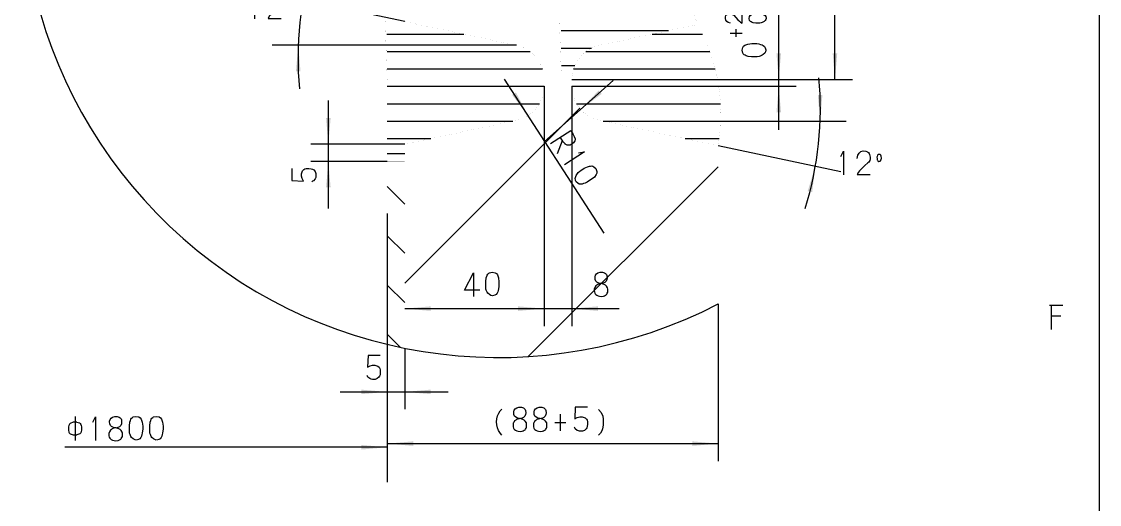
# Model space of a CAD drawing. Extents: x 0 to 8410, y 0 to 11890.
# Drawn here: x 7172 to 8410, y 3497 to 4052 of the extents above; entities that cross this region are included whole.
import ezdxf

# ---------------------------------------------------------------- set-up
doc = ezdxf.new("R2010")
doc.units = 0
doc.header["$MEASUREMENT"] = 0
for name, color, linetype in [('6', 7, 'Continuous'), ('7', 7, 'Continuous'), ('8', 7, 'Continuous')]:
    doc.layers.add(name, color=color, linetype=linetype)

# ---------------------------------------------------------------- blocks, each defined once
blk = doc.blocks.new('BLKENT152')
at = {"layer": '6', "color": 1, "linetype": 'Continuous'}
for p, q in [((7936.78, 4659.63), (8126.34, 4659.63)), ((8106.34, 3985.61), (8106.34, 4659.63)), ((7804.32, 3985.61), (8126.34, 3985.61))]:
    blk.add_line(p, q, dxfattribs=at)
at = {"layer": '6', "color": 2, "linetype": 'Continuous'}
for p, q in [((8064.48, 4362.43), (8064.48, 4348.52)), ((8075.54, 4356.21), (8076.66, 4359.69)), ((8076.66, 4359.69), (8078.06, 4361.33)), ((8078.06, 4361.33), (8079.32, 4361.98)), ((8079.32, 4361.98), (8081, 4362.34)), ((8081, 4362.34), (8083.8, 4362.52)), ((8083.8, 4362.52), (8086.6, 4362.25)), ((8086.6, 4362.25), (8088.14, 4361.7)), ((8088.14, 4361.7), (8089.54, 4360.88)), ((8089.54, 4360.88), (8091.08, 4359.05)), ((8091.08, 4359.05), (8092.06, 4356.76)), ((8092.06, 4356.76), (8092.06, 4353.47)), ((8064.48, 4348.52), (8077.78, 4347.79)), ((8075.54, 4353.56), (8075.54, 4356.21)), ((8076.24, 4350.81), (8075.54, 4353.56)), ((8077.78, 4347.79), (8076.24, 4350.81)), ((8088.28, 4347.79), (8087.44, 4347.24)), ((8089.26, 4348.25), (8088.28, 4347.79)), ((8091.08, 4350.45), (8089.26, 4348.25)), ((8091.78, 4352.09), (8091.08, 4350.45)), ((8092.06, 4353.47), (8091.78, 4352.09)), ((8064.9, 4335.07), (8064.62, 4332.33)), ((8064.62, 4332.33), (8064.62, 4330.04)), ((8065.88, 4336.9), (8064.9, 4335.07)), ((8067.56, 4338.55), (8065.88, 4336.9)), ((8069.38, 4339.19), (8067.56, 4338.55)), ((8075.54, 4335.26), (8074.84, 4331.96)), ((8074.84, 4331.96), (8075.26, 4328.3)), ((8076.66, 4337.27), (8075.54, 4335.26)), ((8078.9, 4338.64), (8076.66, 4337.27)), ((8081.14, 4339.19), (8078.9, 4338.64)), ((8084.92, 4339.19), (8081.14, 4339.19)), ((8086.88, 4339.19), (8084.92, 4339.19)), ((8088.56, 4338.73), (8086.88, 4339.19)), ((8090.1, 4337.91), (8088.56, 4338.73)), ((8091.64, 4336.17), (8090.1, 4337.91)), ((8092.2, 4333.24), (8091.64, 4336.17)), ((8092.2, 4330.77), (8092.2, 4333.24)), ((8064.62, 4330.04), (8065.04, 4328.3)), ((8065.04, 4328.3), (8066.02, 4326.84)), ((8066.02, 4326.84), (8067.7, 4325.37)), ((8067.7, 4325.37), (8069.52, 4324.37)), ((8069.52, 4324.37), (8071.34, 4324.09)), ((8071.34, 4324.09), (8074.7, 4323.54)), ((8074.7, 4323.54), (8084.78, 4323.54)), ((8075.26, 4328.3), (8076.52, 4325.92)), ((8076.52, 4325.92), (8078.06, 4324.37)), ((8078.06, 4324.37), (8079.18, 4323.73)), ((8084.78, 4323.54), (8087.16, 4323.73)), ((8087.16, 4323.73), (8089.12, 4324.28)), ((8089.12, 4324.28), (8090.8, 4325.47)), ((8090.8, 4325.47), (8091.92, 4327.66)), ((8091.92, 4327.66), (8092.2, 4330.77)), ((8071.06, 4305.24), (8064.76, 4308.35)), ((8064.76, 4308.35), (8092.2, 4308.35))]:
    blk.add_line(p, q, dxfattribs=at)
at = {"layer": '6', "color": 1, "linetype": 'Continuous'}
for points in [[(8106.34, 4659.63), (8108.96, 4629.74), (8103.73, 4629.74)], [(8106.34, 3985.61), (8103.73, 4015.5), (8108.96, 4015.5)]]:
    blk.add_solid(points, dxfattribs=at)
blk = doc.blocks.new('BLKENT155')
at = {"layer": '6', "color": 1, "linetype": 'Continuous'}
for p, q in [((7972.32, 3727.59), (7972.32, 3546.93)), ((7592.32, 3680.97), (7592.32, 3546.93)), ((7592.32, 3566.93), (7972.32, 3566.93))]:
    blk.add_line(p, q, dxfattribs=at)
at = {"layer": '6', "color": 2, "linetype": 'Continuous'}
for p, q in [((7719.01, 3598.99), (7720.29, 3602.07)), ((7720.29, 3602.07), (7721.85, 3604.45)), ((7721.85, 3604.45), (7723.86, 3606.41)), ((7737.58, 3603.47), (7738.04, 3605.29)), ((7737.58, 3602.49), (7737.58, 3603.47)), ((7737.77, 3600.25), (7737.58, 3602.49)), ((7738.04, 3605.29), (7739.32, 3606.97)), ((7739.32, 3606.97), (7740.97, 3608.09)), ((7740.97, 3608.09), (7743.53, 3608.79)), ((7743.53, 3608.79), (7746.28, 3608.65)), ((7746.28, 3608.65), (7748.56, 3608.09)), ((7748.56, 3608.09), (7749.66, 3607.39)), ((7749.66, 3607.39), (7750.67, 3606.13)), ((7750.67, 3606.13), (7751.13, 3605.15)), ((7751.13, 3605.15), (7751.4, 3602.21)), ((7751.4, 3602.21), (7751.13, 3600.25)), ((7760.92, 3603.47), (7761.37, 3605.29)), ((7760.92, 3602.49), (7760.92, 3603.47)), ((7761.1, 3600.25), (7760.92, 3602.49)), ((7761.37, 3605.29), (7762.66, 3606.97)), ((7762.66, 3606.97), (7764.3, 3608.09)), ((7764.3, 3608.09), (7766.86, 3608.79)), ((7766.86, 3608.79), (7769.61, 3608.65)), ((7769.61, 3608.65), (7771.9, 3608.09)), ((7771.9, 3608.09), (7773, 3607.39)), ((7773, 3607.39), (7774, 3606.13)), ((7774, 3606.13), (7774.46, 3605.15)), ((7774.46, 3605.15), (7774.73, 3602.21)), ((7774.73, 3602.21), (7774.46, 3600.25)), ((7808.22, 3608.79), (7807.49, 3595.49)), ((7822.13, 3608.79), (7808.22, 3608.79)), ((7834.76, 3606.27), (7838.05, 3602.63)), ((7838.05, 3602.63), (7839.7, 3598.57)), ((7717.82, 3591.85), (7718.09, 3595.35)), ((7718.09, 3588.49), (7717.82, 3591.85)), ((7718.09, 3595.35), (7719.01, 3598.99)), ((7737.03, 3590.31), (7736.76, 3589.19)), ((7736.76, 3589.19), (7736.76, 3587.93)), ((7737.49, 3591.29), (7737.03, 3590.31)), ((7738.5, 3593.11), (7737.49, 3591.29)), ((7738.5, 3598.43), (7737.77, 3600.25)), ((7739.78, 3597.17), (7738.5, 3598.43)), ((7739.78, 3593.95), (7738.5, 3593.11)), ((7741.88, 3596.19), (7739.78, 3597.17)), ((7740.7, 3594.51), (7739.78, 3593.95)), ((7742.43, 3595.21), (7740.7, 3594.51)), ((7744.26, 3595.77), (7741.88, 3596.19)), ((7745.82, 3595.91), (7742.43, 3595.21)), ((7748.02, 3594.65), (7744.9, 3595.77)), ((7747.1, 3596.19), (7745.82, 3595.91)), ((7748.84, 3597.03), (7747.1, 3596.19)), ((7749.66, 3593.95), (7748.02, 3594.65)), ((7750.3, 3598.43), (7748.84, 3597.03)), ((7750.76, 3592.69), (7749.66, 3593.95)), ((7751.13, 3600.25), (7750.3, 3598.43)), ((7752.04, 3590.73), (7750.76, 3592.69)), ((7752.22, 3589.47), (7752.04, 3590.73)), ((7752.22, 3587.65), (7752.22, 3589.47)), ((7760.37, 3590.31), (7760.09, 3589.19)), ((7760.09, 3589.19), (7760.09, 3587.93)), ((7760.83, 3591.29), (7760.37, 3590.31)), ((7761.83, 3593.11), (7760.83, 3591.29)), ((7761.83, 3598.43), (7761.1, 3600.25)), ((7763.11, 3597.17), (7761.83, 3598.43)), ((7763.11, 3593.95), (7761.83, 3593.11)), ((7765.22, 3596.19), (7763.11, 3597.17)), ((7764.03, 3594.51), (7763.11, 3593.95)), ((7765.77, 3595.21), (7764.03, 3594.51)), ((7767.6, 3595.77), (7765.22, 3596.19)), ((7769.15, 3595.91), (7765.77, 3595.21)), ((7771.35, 3594.65), (7768.24, 3595.77)), ((7770.43, 3596.19), (7769.15, 3595.91)), ((7772.17, 3597.03), (7770.43, 3596.19)), ((7773, 3593.95), (7771.35, 3594.65)), ((7773.64, 3598.43), (7772.17, 3597.03)), ((7774.09, 3592.69), (7773, 3593.95)), ((7774.46, 3600.25), (7773.64, 3598.43)), ((7775.37, 3590.73), (7774.09, 3592.69)), ((7775.56, 3589.47), (7775.37, 3590.73)), ((7775.56, 3587.65), (7775.56, 3589.47)), ((7784.71, 3591.29), (7797.24, 3591.29)), ((7790.93, 3600.95), (7790.93, 3581.77)), ((7807.49, 3595.49), (7810.51, 3597.03)), ((7810.51, 3597.03), (7813.26, 3597.73)), ((7813.26, 3597.73), (7815.91, 3597.73)), ((7815.91, 3597.73), (7819.39, 3596.61)), ((7819.39, 3596.61), (7821.03, 3595.21)), ((7821.03, 3595.21), (7821.67, 3593.95)), ((7821.67, 3593.95), (7822.04, 3592.27)), ((7822.22, 3589.47), (7821.95, 3586.67)), ((7822.04, 3592.27), (7822.22, 3589.47)), ((7839.7, 3598.57), (7840.16, 3594.93)), ((7840.16, 3594.93), (7840.34, 3592.55)), ((7840.34, 3592.55), (7840.34, 3588.07)), ((7718.74, 3585.13), (7718.09, 3588.49)), ((7720.02, 3581.91), (7718.74, 3585.13)), ((7722.12, 3578.41), (7720.02, 3581.91)), ((7723.86, 3576.59), (7722.12, 3578.41)), ((7736.76, 3587.93), (7736.85, 3586.39)), ((7736.85, 3586.39), (7737.22, 3584.85)), ((7737.22, 3584.85), (7737.77, 3583.87)), ((7737.77, 3583.87), (7738.41, 3583.03)), ((7738.41, 3583.03), (7739.51, 3582.33)), ((7739.51, 3582.33), (7741.06, 3581.63)), ((7741.06, 3581.63), (7742.62, 3581.21)), ((7742.62, 3581.21), (7744.72, 3580.93)), ((7744.72, 3580.93), (7747.28, 3581.35)), ((7747.28, 3581.35), (7748.29, 3581.49)), ((7748.29, 3581.49), (7749.66, 3582.33)), ((7749.66, 3582.33), (7750.58, 3582.89)), ((7750.58, 3582.89), (7751.04, 3583.45)), ((7751.04, 3583.45), (7751.68, 3584.57)), ((7751.68, 3584.57), (7752.22, 3585.97)), ((7752.22, 3585.97), (7752.22, 3587.65)), ((7760.09, 3587.93), (7760.18, 3586.39)), ((7760.18, 3586.39), (7760.55, 3584.85)), ((7760.55, 3584.85), (7761.1, 3583.87)), ((7761.1, 3583.87), (7761.74, 3583.03)), ((7761.74, 3583.03), (7762.84, 3582.33)), ((7762.84, 3582.33), (7764.39, 3581.63)), ((7764.39, 3581.63), (7765.95, 3581.21)), ((7765.95, 3581.21), (7768.05, 3580.93)), ((7768.05, 3580.93), (7770.62, 3581.35)), ((7770.62, 3581.35), (7771.62, 3581.49)), ((7771.62, 3581.49), (7773, 3582.33)), ((7773, 3582.33), (7773.91, 3582.89)), ((7773.91, 3582.89), (7774.37, 3583.45)), ((7774.37, 3583.45), (7775.01, 3584.57)), ((7775.01, 3584.57), (7775.56, 3585.97)), ((7775.56, 3585.97), (7775.56, 3587.65)), ((7807.49, 3584.99), (7806.94, 3585.83)), ((7807.95, 3584.01), (7807.49, 3584.99)), ((7810.15, 3582.19), (7807.95, 3584.01)), ((7811.79, 3581.49), (7810.15, 3582.19)), ((7813.17, 3581.21), (7811.79, 3581.49)), ((7816.46, 3581.21), (7813.17, 3581.21)), ((7818.75, 3582.19), (7816.46, 3581.21)), ((7820.58, 3583.73), (7818.75, 3582.19)), ((7821.4, 3585.13), (7820.58, 3583.73)), ((7821.95, 3586.67), (7821.4, 3585.13)), ((7837.05, 3578.83), (7834.85, 3576.45)), ((7838.79, 3581.49), (7837.05, 3578.83)), ((7839.61, 3584.01), (7838.79, 3581.49)), ((7840.34, 3588.07), (7839.61, 3584.01))]:
    blk.add_line(p, q, dxfattribs=at)
at = {"layer": '6', "color": 1, "linetype": 'Continuous'}
for points in [[(7592.32, 3566.93), (7622.2, 3569.54), (7622.2, 3564.31)], [(7972.32, 3566.93), (7942.43, 3564.31), (7942.43, 3569.54)]]:
    blk.add_solid(points, dxfattribs=at)
blk = doc.blocks.new('BLKENT156')
at = {"layer": '6', "color": 1, "linetype": 'Continuous'}
for p, q in [((7592.32, 3680.97), (7592.32, 3522.73)), ((7592.32, 3562.73), (7222, 3562.73))]:
    blk.add_line(p, q, dxfattribs=at)
at = {"layer": '6', "color": 2, "linetype": 'Continuous'}
for p, q in [((7227.49, 3589.13), (7227.12, 3588.57)), ((7228.31, 3590.11), (7227.49, 3589.13)), ((7231.7, 3591.51), (7228.31, 3590.11)), ((7235.91, 3591.51), (7231.7, 3591.51)), ((7233.8, 3597.95), (7233.8, 3570.37)), ((7235.91, 3591.51), (7238.74, 3590.67)), ((7238.74, 3590.67), (7239.57, 3590.11)), ((7239.57, 3590.11), (7240.48, 3588.71)), ((7254.21, 3591.51), (7257.32, 3597.81)), ((7257.32, 3597.81), (7257.32, 3570.37)), ((7273.51, 3592.77), (7273.97, 3594.59)), ((7273.51, 3591.79), (7273.51, 3592.77)), ((7273.7, 3589.55), (7273.51, 3591.79)), ((7274.43, 3587.73), (7273.7, 3589.55)), ((7273.97, 3594.59), (7275.25, 3596.27)), ((7275.25, 3596.27), (7276.9, 3597.39)), ((7276.9, 3597.39), (7279.46, 3598.09)), ((7279.46, 3598.09), (7282.21, 3597.95)), ((7282.21, 3597.95), (7284.49, 3597.39)), ((7284.49, 3597.39), (7285.59, 3596.69)), ((7285.59, 3596.69), (7286.6, 3595.43)), ((7287.06, 3589.55), (7286.23, 3587.73)), ((7286.6, 3595.43), (7287.06, 3594.45)), ((7287.06, 3594.45), (7287.33, 3591.51)), ((7287.33, 3591.51), (7287.06, 3589.55)), ((7296.21, 3587.45), (7296.76, 3591.51)), ((7296.76, 3591.51), (7297.4, 3593.61)), ((7297.4, 3593.61), (7298.04, 3594.87)), ((7298.04, 3594.87), (7298.68, 3595.99)), ((7298.68, 3595.99), (7299.68, 3596.97)), ((7299.68, 3596.97), (7300.6, 3597.53)), ((7300.6, 3597.53), (7303.71, 3598.23)), ((7303.71, 3598.23), (7307, 3597.53)), ((7307, 3597.53), (7308.65, 3596.55)), ((7308.65, 3596.55), (7309.66, 3595.01)), ((7309.66, 3595.01), (7310.94, 3591.65)), ((7310.94, 3591.65), (7311.49, 3587.17)), ((7319.54, 3587.45), (7320.09, 3591.51)), ((7320.09, 3591.51), (7320.73, 3593.61)), ((7320.73, 3593.61), (7321.37, 3594.87)), ((7321.37, 3594.87), (7322.01, 3595.99)), ((7322.01, 3595.99), (7323.02, 3596.97)), ((7323.02, 3596.97), (7323.93, 3597.53)), ((7323.93, 3597.53), (7327.04, 3598.23)), ((7327.04, 3598.23), (7330.34, 3597.53)), ((7330.34, 3597.53), (7331.98, 3596.55)), ((7331.98, 3596.55), (7332.99, 3595.01)), ((7332.99, 3595.01), (7334.27, 3591.65)), ((7334.27, 3591.65), (7334.82, 3587.17)), ((7226.39, 3586.19), (7226.3, 3584.23)), ((7226.3, 3584.23), (7226.39, 3582.27)), ((7226.76, 3587.73), (7226.39, 3586.19)), ((7226.39, 3582.27), (7226.85, 3580.17)), ((7227.12, 3588.57), (7226.76, 3587.73)), ((7226.85, 3580.17), (7227.21, 3579.47)), ((7227.21, 3579.47), (7228.13, 3578.35)), ((7228.13, 3578.35), (7231.7, 3576.95)), ((7231.7, 3576.95), (7235.91, 3576.95)), ((7239.47, 3578.21), (7235.91, 3576.95)), ((7240.39, 3579.47), (7239.47, 3578.21)), ((7240.94, 3580.73), (7240.39, 3579.47)), ((7240.48, 3588.71), (7240.94, 3587.59)), ((7240.94, 3587.59), (7241.21, 3586.19)), ((7241.21, 3582.27), (7240.94, 3580.73)), ((7241.21, 3586.19), (7241.3, 3584.23)), ((7241.3, 3584.23), (7241.21, 3582.27)), ((7272.96, 3579.61), (7272.69, 3578.49)), ((7272.69, 3578.49), (7272.69, 3577.23)), ((7272.69, 3577.23), (7272.78, 3575.69)), ((7273.42, 3580.59), (7272.96, 3579.61)), ((7274.43, 3582.41), (7273.42, 3580.59)), ((7275.71, 3586.47), (7274.43, 3587.73)), ((7275.71, 3583.25), (7274.43, 3582.41)), ((7277.81, 3585.49), (7275.71, 3586.47)), ((7276.62, 3583.81), (7275.71, 3583.25)), ((7278.36, 3584.51), (7276.62, 3583.81)), ((7280.19, 3585.07), (7277.81, 3585.49)), ((7281.75, 3585.21), (7278.36, 3584.51)), ((7283.94, 3583.95), (7280.83, 3585.07)), ((7283.03, 3585.49), (7281.75, 3585.21)), ((7284.77, 3586.33), (7283.03, 3585.49)), ((7285.59, 3583.25), (7283.94, 3583.95)), ((7286.23, 3587.73), (7284.77, 3586.33)), ((7286.69, 3581.99), (7285.59, 3583.25)), ((7287.97, 3580.03), (7286.69, 3581.99)), ((7288.15, 3578.77), (7287.97, 3580.03)), ((7288.15, 3576.95), (7288.15, 3578.77)), ((7288.15, 3575.27), (7288.15, 3576.95)), ((7296.21, 3582.55), (7296.21, 3587.45)), ((7296.3, 3581.15), (7296.21, 3582.55)), ((7296.48, 3578.77), (7296.3, 3581.15)), ((7296.94, 3577.51), (7296.48, 3578.77)), ((7298.04, 3575.13), (7296.94, 3577.51)), ((7310.57, 3577.23), (7310.02, 3575.41)), ((7311.03, 3579.05), (7310.57, 3577.23)), ((7311.4, 3581.57), (7311.03, 3579.05)), ((7311.49, 3583.53), (7311.4, 3581.57)), ((7311.49, 3587.17), (7311.49, 3583.53)), ((7319.54, 3582.55), (7319.54, 3587.45)), ((7319.63, 3581.15), (7319.54, 3582.55)), ((7319.81, 3578.77), (7319.63, 3581.15)), ((7320.27, 3577.51), (7319.81, 3578.77)), ((7321.37, 3575.13), (7320.27, 3577.51)), ((7333.91, 3577.23), (7333.36, 3575.41)), ((7334.36, 3579.05), (7333.91, 3577.23)), ((7334.73, 3581.57), (7334.36, 3579.05)), ((7334.82, 3583.53), (7334.73, 3581.57)), ((7334.82, 3587.17), (7334.82, 3583.53)), ((7272.78, 3575.69), (7273.15, 3574.15)), ((7273.15, 3574.15), (7273.7, 3573.17)), ((7273.7, 3573.17), (7274.34, 3572.33)), ((7274.34, 3572.33), (7275.44, 3571.63)), ((7275.44, 3571.63), (7276.99, 3570.93)), ((7276.99, 3570.93), (7278.55, 3570.51)), ((7278.55, 3570.51), (7280.65, 3570.23)), ((7280.65, 3570.23), (7283.21, 3570.65)), ((7283.21, 3570.65), (7284.22, 3570.79)), ((7284.22, 3570.79), (7285.59, 3571.63)), ((7285.59, 3571.63), (7286.51, 3572.19)), ((7286.51, 3572.19), (7286.96, 3572.75)), ((7286.96, 3572.75), (7287.6, 3573.87)), ((7287.6, 3573.87), (7288.15, 3575.27)), ((7298.77, 3574.01), (7298.04, 3575.13)), ((7300.6, 3572.33), (7298.77, 3574.01)), ((7301.97, 3571.49), (7300.6, 3572.33)), ((7303.8, 3571.07), (7301.97, 3571.49)), ((7306.64, 3571.63), (7304.17, 3571.07)), ((7308.19, 3572.47), (7306.64, 3571.63)), ((7309.29, 3574.01), (7308.19, 3572.47)), ((7310.02, 3575.41), (7309.29, 3574.01)), ((7322.1, 3574.01), (7321.37, 3575.13)), ((7323.93, 3572.33), (7322.1, 3574.01)), ((7325.3, 3571.49), (7323.93, 3572.33)), ((7327.13, 3571.07), (7325.3, 3571.49)), ((7329.97, 3571.63), (7327.5, 3571.07)), ((7331.53, 3572.47), (7329.97, 3571.63)), ((7332.62, 3574.01), (7331.53, 3572.47)), ((7333.36, 3575.41), (7332.62, 3574.01))]:
    blk.add_line(p, q, dxfattribs=at)
at = {"layer": '6', "color": 1, "linetype": 'Continuous'}
blk.add_solid([(7592.32, 3562.73), (7562.43, 3560.12), (7562.43, 3565.35)], dxfattribs=at)
blk = doc.blocks.new('BLKENT157')
at = {"layer": '6', "color": 1, "linetype": 'Continuous'}
for p, q in [((7524.66, 3837.04), (7524.66, 3961.21)), ((7612.32, 3911.21), (7504.66, 3911.21)), ((7592.32, 3891.21), (7504.66, 3891.21))]:
    blk.add_line(p, q, dxfattribs=at)
at = {"layer": '6', "color": 2, "linetype": 'Continuous'}
for p, q in [((7482.8, 3883.11), (7482.8, 3869.2)), ((7493.86, 3876.89), (7494.98, 3880.36)), ((7493.86, 3874.23), (7493.86, 3876.89)), ((7494.56, 3871.49), (7493.86, 3874.23)), ((7494.98, 3880.36), (7496.38, 3882.01)), ((7496.38, 3882.01), (7497.64, 3882.65)), ((7497.64, 3882.65), (7499.32, 3883.02)), ((7499.32, 3883.02), (7502.12, 3883.2)), ((7502.12, 3883.2), (7504.92, 3882.92)), ((7504.92, 3882.92), (7506.46, 3882.38)), ((7506.46, 3882.38), (7507.86, 3881.55)), ((7507.86, 3881.55), (7509.4, 3879.72)), ((7509.4, 3879.72), (7510.38, 3877.43)), ((7510.38, 3874.14), (7510.1, 3872.77)), ((7510.38, 3877.43), (7510.38, 3874.14)), ((7482.8, 3869.2), (7496.1, 3868.47)), ((7496.1, 3868.47), (7494.56, 3871.49)), ((7506.6, 3868.47), (7505.76, 3867.92)), ((7507.58, 3868.92), (7506.6, 3868.47)), ((7509.4, 3871.12), (7507.58, 3868.92)), ((7510.1, 3872.77), (7509.4, 3871.12))]:
    blk.add_line(p, q, dxfattribs=at)
at = {"layer": '6', "color": 1, "linetype": 'Continuous'}
for points in [[(7524.66, 3911.21), (7522.04, 3941.1), (7527.27, 3941.1)], [(7524.66, 3891.21), (7527.27, 3861.32), (7522.04, 3861.32)]]:
    blk.add_solid(points, dxfattribs=at)
blk = doc.blocks.new('BLKENT158')
at = {"layer": '6', "color": 1, "linetype": 'Continuous'}
for p, q in [((8017.55, 3937.61), (8119.27, 3937.61)), ((7972.32, 3909.51), (8113.17, 3879.57))]:
    blk.add_line(p, q, dxfattribs=at)
at = {"layer": '6', "color": 2, "linetype": 'Continuous'}
for p, q in [((8112.96, 3896.9), (8116.07, 3903.2)), ((8116.07, 3903.2), (8116.07, 3875.76)), ((8131.72, 3894.8), (8132.63, 3898.58)), ((8132.63, 3898.58), (8134.09, 3900.96)), ((8134.09, 3900.96), (8136.2, 3902.78)), ((8136.2, 3902.78), (8138.85, 3903.34)), ((8138.85, 3903.34), (8141.96, 3902.92)), ((8141.96, 3902.92), (8143.61, 3902.36)), ((8143.61, 3902.36), (8144.8, 3901.38)), ((8144.8, 3901.38), (8145.62, 3900.26)), ((8145.62, 3900.26), (8146.17, 3899.14)), ((8146.17, 3899.14), (8146.81, 3896.06)), ((8155.23, 3898.44), (8154.68, 3896.76)), ((8156.33, 3899.42), (8155.23, 3898.44)), ((8158.16, 3899.28), (8156.33, 3899.42)), ((8158.89, 3898.44), (8158.16, 3899.28)), ((8159.35, 3897.32), (8158.89, 3898.44)), ((8140.68, 3886.54), (8137.02, 3883.18)), ((8144.16, 3889.62), (8140.68, 3886.54)), ((8145.17, 3890.6), (8144.16, 3889.62)), ((8146.26, 3892.42), (8145.17, 3890.6)), ((8146.63, 3894.38), (8146.26, 3892.42)), ((8146.81, 3896.06), (8146.63, 3894.38)), ((8154.59, 3896.48), (8154.68, 3894.38)), ((8154.68, 3894.38), (8154.87, 3893.26)), ((8154.87, 3893.26), (8155.14, 3892.7)), ((8155.14, 3892.7), (8155.69, 3891.86)), ((8155.69, 3891.86), (8156.88, 3891.3)), ((8156.88, 3891.3), (8158.34, 3891.72)), ((8158.34, 3891.72), (8159.35, 3893.26)), ((8159.62, 3895.22), (8159.35, 3897.32)), ((8159.35, 3893.26), (8159.62, 3895.22)), ((8133.18, 3878.84), (8131.72, 3876.32)), ((8131.72, 3876.32), (8146.81, 3876.32)), ((8134.55, 3880.66), (8133.18, 3878.84)), ((8137.02, 3883.18), (8134.55, 3880.66))]:
    blk.add_line(p, q, dxfattribs=at)
at = {"layer": '6', "color": 1, "linetype": 'Continuous'}
blk.add_arc((7699.59, 3952.38), 389.96, 342.823, 5.176, dxfattribs=at)
for points in [[(8089.27, 3937.61), (8086.66, 3967.5), (8091.89, 3967.5)], [(8083.83, 3885.8), (8080.17, 3856.03), (8075.05, 3857.12)]]:
    blk.add_solid(points, dxfattribs=at)
blk = doc.blocks.new('BLKENT159')
at = {"layer": '6', "color": 2, "linetype": 'Continuous'}
for p, q in [((7436.65, 4076.15), (7439.76, 4082.45)), ((7439.76, 4082.45), (7439.76, 4055.01)), ((7455.4, 4074.05), (7456.32, 4077.83)), ((7456.32, 4077.83), (7457.78, 4080.21)), ((7457.78, 4080.21), (7459.89, 4082.03)), ((7459.89, 4082.03), (7462.54, 4082.59)), ((7462.54, 4082.59), (7465.65, 4082.17)), ((7465.65, 4082.17), (7467.3, 4081.61)), ((7467.3, 4081.61), (7468.49, 4080.63)), ((7468.49, 4080.63), (7469.31, 4079.51)), ((7469.31, 4079.51), (7469.86, 4078.39)), ((7469.86, 4078.39), (7470.5, 4075.31)), ((7470.32, 4073.63), (7469.95, 4071.67)), ((7470.5, 4075.31), (7470.32, 4073.63)), ((7478.28, 4075.73), (7478.37, 4073.63)), ((7478.92, 4077.69), (7478.37, 4076.01)), ((7478.37, 4073.63), (7478.55, 4072.51)), ((7478.55, 4072.51), (7478.83, 4071.95)), ((7478.83, 4071.95), (7479.38, 4071.11)), ((7480.02, 4078.67), (7478.92, 4077.69)), ((7481.85, 4078.53), (7480.02, 4078.67)), ((7482.58, 4077.69), (7481.85, 4078.53)), ((7482.03, 4070.97), (7483.04, 4072.51)), ((7483.04, 4076.57), (7482.58, 4077.69)), ((7483.31, 4074.47), (7483.04, 4076.57)), ((7483.04, 4072.51), (7483.31, 4074.47)), ((7458.24, 4059.91), (7456.87, 4058.09)), ((7460.71, 4062.43), (7458.24, 4059.91)), ((7464.37, 4065.79), (7460.71, 4062.43)), ((7467.85, 4068.87), (7464.37, 4065.79)), ((7468.86, 4069.85), (7467.85, 4068.87)), ((7469.95, 4071.67), (7468.86, 4069.85)), ((7479.38, 4071.11), (7480.57, 4070.55)), ((7480.57, 4070.55), (7482.03, 4070.97)), ((7456.87, 4058.09), (7455.4, 4055.57)), ((7455.4, 4055.57), (7470.5, 4055.57))]:
    blk.add_line(p, q, dxfattribs=at)
at = {"layer": '6', "color": 1, "linetype": 'Continuous'}
for p, q in [((7612.32, 4052.01), (7466.2, 4083.07)), ((7524.66, 4024.73), (7460.07, 4024.73))]:
    blk.add_line(p, q, dxfattribs=at)
blk.add_arc((7881.22, 4009.96), 391.42, 162.844, 185.155, dxfattribs=at)
for points in [[(7495.55, 4076.83), (7499.2, 4106.61), (7504.32, 4105.52)], [(7490.07, 4024.73), (7492.69, 3994.85), (7487.46, 3994.85)]]:
    blk.add_solid(points, dxfattribs=at)
blk = doc.blocks.new('BLKENT160')
at = {"layer": '6', "color": 1, "linetype": 'Continuous'}
blk.add_line((7841.45, 3809.01), (7726.88, 3986.01), dxfattribs=at)
at = {"layer": '6', "color": 2, "linetype": 'Continuous'}
for p, q in [((7779.73, 3911.98), (7802.88, 3926.97)), ((7802.88, 3926.97), (7805.85, 3922.13)), ((7793.2, 3915.14), (7787.22, 3900.15)), ((7794.26, 3913.76), (7791.14, 3918.83)), ((7796.42, 3911.45), (7794.26, 3913.76)), ((7796.74, 3911.22), (7796.42, 3911.45)), ((7797.95, 3910.37), (7796.74, 3911.22)), ((7804.5, 3911.34), (7803.27, 3910.65)), ((7806.11, 3912.71), (7804.5, 3911.34)), ((7805.85, 3922.13), (7807.07, 3919.98)), ((7807.04, 3913.85), (7806.11, 3912.71)), ((7807.8, 3915), (7807.04, 3913.85)), ((7807.07, 3919.98), (7807.98, 3917.3)), ((7808.09, 3915.84), (7807.8, 3915)), ((7807.98, 3917.3), (7808.09, 3915.84)), ((7818.78, 3902.16), (7795.74, 3887.25)), ((7799.04, 3909.98), (7797.95, 3910.37)), ((7799.92, 3909.9), (7799.04, 3909.98)), ((7801.09, 3909.9), (7799.92, 3909.9)), ((7802.11, 3910.12), (7801.09, 3909.9)), ((7803.27, 3910.65), (7802.11, 3910.12)), ((7811.8, 3901.35), (7818.78, 3902.16)), ((7808.22, 3871.57), (7808.64, 3874.02)), ((7808.64, 3874.02), (7809.18, 3875.24)), ((7809.18, 3875.24), (7810.58, 3877.45)), ((7810.58, 3877.45), (7811.39, 3878.52)), ((7811.39, 3878.52), (7813.29, 3879.97)), ((7813.29, 3879.97), (7814.42, 3880.81)), ((7814.42, 3880.81), (7818.53, 3883.47)), ((7818.53, 3883.47), (7822.24, 3885.22)), ((7822.24, 3885.22), (7824.35, 3885.82)), ((7824.35, 3885.82), (7825.75, 3885.97)), ((7825.75, 3885.97), (7827.04, 3886.04)), ((7827.04, 3886.04), (7828.41, 3885.72)), ((7828.41, 3885.72), (7829.38, 3885.26)), ((7829.38, 3885.26), (7831.66, 3883.03)), ((7832.19, 3876.29), (7830.06, 3873.38)), ((7831.66, 3883.03), (7832.86, 3879.88)), ((7832.93, 3877.97), (7832.19, 3876.29)), ((7832.86, 3879.88), (7832.93, 3877.97)), ((7808.26, 3869.96), (7808.22, 3871.57)), ((7808.91, 3868.19), (7808.26, 3869.96)), ((7810.92, 3866.12), (7809.11, 3867.89)), ((7812.47, 3865.27), (7810.92, 3866.12)), ((7814.36, 3865.18), (7812.47, 3865.27)), ((7815.93, 3865.33), (7814.36, 3865.18)), ((7817.76, 3865.86), (7815.93, 3865.33)), ((7819.53, 3866.46), (7817.76, 3865.86)), ((7821.85, 3867.52), (7819.53, 3866.46)), ((7823.54, 3868.51), (7821.85, 3867.52)), ((7826.6, 3870.49), (7823.54, 3868.51)), ((7830.06, 3873.38), (7826.6, 3870.49))]:
    blk.add_line(p, q, dxfattribs=at)
at = {"layer": '6', "color": 1, "linetype": 'Continuous'}
blk.add_solid([(7754.05, 3944.03), (7735.62, 3967.7), (7740.01, 3970.54)], dxfattribs=at)
blk = doc.blocks.new('BLKENT161')
at = {"layer": '6', "color": 1, "linetype": 'Continuous'}
for p, q in [((8041.78, 3927.61), (8041.78, 4123.11)), ((7804.32, 3985.61), (8061.78, 3985.61)), ((7804.32, 3977.61), (8061.78, 3977.61))]:
    blk.add_line(p, q, dxfattribs=at)
at = {"layer": '6', "color": 2, "linetype": 'Continuous'}
for p, q in [((7980.78, 4107.99), (7981.48, 4109.17)), ((7981.48, 4109.17), (7982.58, 4109.89)), ((7982.58, 4109.89), (7984.98, 4110.8)), ((7984.98, 4110.8), (7988.18, 4111.2)), ((7988.18, 4111.2), (7990.78, 4111.2)), ((7990.78, 4111.2), (7992.18, 4111.13)), ((7992.18, 4111.13), (7993.98, 4110.87)), ((7993.98, 4110.87), (7995.28, 4110.54)), ((7995.28, 4110.54), (7996.58, 4110.15)), ((7996.58, 4110.15), (7997.58, 4109.63)), ((7997.58, 4109.63), (7998.68, 4108.84)), ((7998.68, 4108.84), (7999.28, 4107.73)), ((7980.28, 4105.64), (7980.78, 4107.99)), ((7980.78, 4103.42), (7980.28, 4105.64)), ((7981.18, 4102.76), (7980.78, 4103.42)), ((7981.88, 4102.05), (7981.18, 4102.76)), ((7982.68, 4101.59), (7981.88, 4102.05)), ((7983.58, 4101.13), (7982.68, 4101.59)), ((7985.08, 4100.67), (7983.58, 4101.13)), ((7987.98, 4100.28), (7985.08, 4100.67)), ((7991.48, 4100.28), (7987.98, 4100.28)), ((7992.48, 4100.35), (7991.48, 4100.28)), ((7994.18, 4100.48), (7992.48, 4100.35)), ((7995.08, 4100.8), (7994.18, 4100.48)), ((7996.78, 4101.59), (7995.08, 4100.8)), ((7997.58, 4102.11), (7996.78, 4101.59)), ((7998.78, 4103.42), (7997.58, 4102.11)), ((7999.38, 4104.4), (7998.78, 4103.42)), ((7999.28, 4107.73), (7999.68, 4105.97)), ((7999.68, 4105.71), (7999.38, 4104.4)), ((7980.28, 4088.97), (7980.78, 4091.33)), ((7980.78, 4086.75), (7980.28, 4088.97)), ((7980.78, 4091.33), (7981.48, 4092.5)), ((7981.18, 4086.1), (7980.78, 4086.75)), ((7981.88, 4085.38), (7981.18, 4086.1)), ((7981.48, 4092.5), (7982.58, 4093.22)), ((7982.68, 4084.92), (7981.88, 4085.38)), ((7982.58, 4093.22), (7984.98, 4094.14)), ((7983.58, 4084.46), (7982.68, 4084.92)), ((7985.08, 4084.01), (7983.58, 4084.46)), ((7984.98, 4094.14), (7988.18, 4094.53)), ((7988.18, 4094.53), (7990.78, 4094.53)), ((7990.78, 4094.53), (7992.18, 4094.46)), ((7992.18, 4094.46), (7993.98, 4094.2)), ((7993.98, 4094.2), (7995.28, 4093.88)), ((7995.08, 4084.14), (7994.18, 4083.81)), ((7996.78, 4084.92), (7995.08, 4084.14)), ((7995.28, 4093.88), (7996.58, 4093.48)), ((7996.58, 4093.48), (7997.58, 4092.96)), ((7997.58, 4085.44), (7996.78, 4084.92)), ((7997.58, 4092.96), (7998.68, 4092.18)), ((7998.78, 4086.75), (7997.58, 4085.44)), ((7998.68, 4092.18), (7999.28, 4091.07)), ((7999.38, 4087.73), (7998.78, 4086.75)), ((7999.28, 4091.07), (7999.68, 4089.3)), ((7999.68, 4089.04), (7999.38, 4087.73)), ((7987.98, 4083.61), (7985.08, 4084.01)), ((7991.48, 4083.61), (7987.98, 4083.61)), ((7992.48, 4083.68), (7991.48, 4083.61)), ((7994.18, 4083.81), (7992.48, 4083.68)), ((7994.48, 4072.05), (7994.68, 4072.76)), ((7994.58, 4071.59), (7994.48, 4071.91)), ((7994.68, 4072.76), (7995.68, 4073.22)), ((7995.68, 4073.22), (7996.38, 4073.35)), ((7996.38, 4073.35), (7997.78, 4073.16)), ((7997.78, 4073.16), (7998.38, 4072.57)), ((7998.38, 4072.57), (7998.48, 4071.65)), ((7981.18, 4058.84), (7981.88, 4059.69)), ((7981.88, 4059.69), (7982.68, 4060.28)), ((7982.68, 4060.28), (7983.48, 4060.67)), ((7983.48, 4060.67), (7985.68, 4061.13)), ((7985.68, 4061.13), (7986.88, 4061)), ((7986.88, 4061), (7988.28, 4060.74)), ((7988.28, 4060.74), (7989.58, 4059.95)), ((7989.58, 4059.95), (7990.28, 4059.24)), ((7995.08, 4071.07), (7994.58, 4071.59)), ((7995.58, 4070.87), (7995.08, 4071.07)), ((7996.08, 4070.74), (7995.58, 4070.87)), ((7996.78, 4070.74), (7996.08, 4070.74)), ((7997.78, 4071.07), (7996.78, 4070.74)), ((7998.48, 4071.65), (7997.78, 4071.07)), ((7999.78, 4050.35), (7999.78, 4061.13)), ((8008.98, 4059.17), (8010.08, 4059.89)), ((8010.08, 4059.89), (8012.48, 4060.8)), ((8012.48, 4060.8), (8015.68, 4061.2)), ((8015.68, 4061.2), (8018.28, 4061.2)), ((8018.28, 4061.2), (8019.68, 4061.13)), ((8019.68, 4061.13), (8021.48, 4060.87)), ((8021.48, 4060.87), (8022.78, 4060.54)), ((8022.78, 4060.54), (8024.08, 4060.15)), ((8024.08, 4060.15), (8025.08, 4059.63)), ((8025.08, 4059.63), (8026.18, 4058.84)), ((7980.48, 4055.44), (7980.78, 4057.67)), ((7980.88, 4053.55), (7980.48, 4055.44)), ((7980.78, 4057.67), (7981.18, 4058.84)), ((7982.18, 4052.05), (7980.88, 4053.55)), ((7983.88, 4051), (7982.18, 4052.05)), ((7986.58, 4050.35), (7983.88, 4051)), ((7990.28, 4059.24), (7992.48, 4056.75)), ((7992.48, 4056.75), (7994.88, 4054.14)), ((7994.88, 4054.14), (7996.68, 4052.37)), ((7996.68, 4052.37), (7997.98, 4051.39)), ((7997.98, 4051.39), (7999.78, 4050.35)), ((8007.78, 4055.64), (8008.28, 4057.99)), ((8008.28, 4053.42), (8007.78, 4055.64)), ((8008.28, 4057.99), (8008.98, 4059.17)), ((8008.68, 4052.76), (8008.28, 4053.42)), ((8009.38, 4052.05), (8008.68, 4052.76)), ((8010.18, 4051.59), (8009.38, 4052.05)), ((8011.08, 4051.13), (8010.18, 4051.59)), ((8012.58, 4050.67), (8011.08, 4051.13)), ((8015.48, 4050.28), (8012.58, 4050.67)), ((8018.98, 4050.28), (8015.48, 4050.28)), ((8019.98, 4050.35), (8018.98, 4050.28)), ((8021.68, 4050.48), (8019.98, 4050.35)), ((8022.58, 4050.8), (8021.68, 4050.48)), ((8024.28, 4051.59), (8022.58, 4050.8)), ((8025.08, 4052.11), (8024.28, 4051.59)), ((8026.28, 4053.42), (8025.08, 4052.11)), ((8026.18, 4058.84), (8026.78, 4057.73)), ((8026.88, 4054.4), (8026.28, 4053.42)), ((8026.78, 4057.73), (8027.18, 4055.97)), ((8027.18, 4055.71), (8026.88, 4054.4)), ((7985.98, 4038.84), (7999.68, 4038.84)), ((7992.88, 4034.4), (7992.88, 4043.35)), ((7999.78, 4018.99), (8000.48, 4022.28)), ((8000.48, 4022.28), (8001.46, 4023.93)), ((8001.46, 4023.93), (8003, 4024.94)), ((8003, 4024.94), (8006.36, 4026.22)), ((8006.36, 4026.22), (8010.84, 4026.77)), ((8010.84, 4026.77), (8014.48, 4026.77)), ((8014.48, 4026.77), (8016.44, 4026.67)), ((8016.44, 4026.67), (8018.96, 4026.31)), ((8018.96, 4026.31), (8020.78, 4025.85)), ((8020.78, 4025.85), (8022.6, 4025.3)), ((8022.6, 4025.3), (8024, 4024.57)), ((8024, 4024.57), (8025.54, 4023.47)), ((8025.54, 4023.47), (8026.38, 4021.92)), ((8000.48, 4015.88), (7999.78, 4018.99)), ((8001.04, 4014.96), (8000.48, 4015.88)), ((8002.02, 4013.96), (8001.04, 4014.96)), ((8003.14, 4013.31), (8002.02, 4013.96)), ((8004.4, 4012.67), (8003.14, 4013.31)), ((8006.5, 4012.03), (8004.4, 4012.67)), ((8010.56, 4011.48), (8006.5, 4012.03)), ((8015.46, 4011.48), (8010.56, 4011.48)), ((8016.86, 4011.58), (8015.46, 4011.48)), ((8019.24, 4011.76), (8016.86, 4011.58)), ((8020.5, 4012.22), (8019.24, 4011.76)), ((8022.88, 4013.31), (8020.5, 4012.22)), ((8024, 4014.05), (8022.88, 4013.31)), ((8025.68, 4015.88), (8024, 4014.05)), ((8026.52, 4017.25), (8025.68, 4015.88)), ((8026.38, 4021.92), (8026.94, 4019.45)), ((8026.94, 4019.08), (8026.52, 4017.25))]:
    blk.add_line(p, q, dxfattribs=at)
at = {"layer": '6', "color": 1, "linetype": 'Continuous'}
for points in [[(8041.78, 3985.61), (8039.17, 4015.5), (8044.39, 4015.5)], [(8041.78, 3977.61), (8044.39, 3947.72), (8039.17, 3947.72)]]:
    blk.add_solid(points, dxfattribs=at)
blk = doc.blocks.new('BLKENT299')
at = {"layer": '6', "color": 1, "linetype": 'Continuous'}
for p, q in [((7592.32, 3831.29), (7592.32, 3606.37)), ((7612.32, 3676.57), (7612.32, 3606.37)), ((7538.15, 3626.37), (7662.32, 3626.37))]:
    blk.add_line(p, q, dxfattribs=at)
at = {"layer": '6', "color": 2, "linetype": 'Continuous'}
for p, q in [((7570.31, 3668.23), (7569.58, 3654.93)), ((7584.22, 3668.23), (7570.31, 3668.23)), ((7569.58, 3654.93), (7572.6, 3656.47)), ((7572.6, 3656.47), (7575.34, 3657.17)), ((7575.34, 3657.17), (7577.99, 3657.17)), ((7577.99, 3657.17), (7581.47, 3656.05)), ((7581.47, 3656.05), (7583.12, 3654.65)), ((7583.12, 3654.65), (7583.76, 3653.39)), ((7583.76, 3653.39), (7584.13, 3651.71)), ((7584.13, 3651.71), (7584.31, 3648.91)), ((7569.58, 3644.43), (7569.03, 3645.27)), ((7570.03, 3643.45), (7569.58, 3644.43)), ((7572.23, 3641.63), (7570.03, 3643.45)), ((7573.88, 3640.93), (7572.23, 3641.63)), ((7575.25, 3640.65), (7573.88, 3640.93)), ((7578.54, 3640.65), (7575.25, 3640.65)), ((7580.83, 3641.63), (7578.54, 3640.65)), ((7582.66, 3643.17), (7580.83, 3641.63)), ((7583.48, 3644.57), (7582.66, 3643.17)), ((7584.03, 3646.11), (7583.48, 3644.57)), ((7584.31, 3648.91), (7584.03, 3646.11))]:
    blk.add_line(p, q, dxfattribs=at)
at = {"layer": '6', "color": 1, "linetype": 'Continuous'}
for points in [[(7592.32, 3626.37), (7562.43, 3623.76), (7562.43, 3628.99)], [(7612.32, 3626.37), (7642.2, 3628.99), (7642.2, 3623.76)]]:
    blk.add_solid(points, dxfattribs=at)
blk = doc.blocks.new('BLKENT300')
at = {"layer": '6', "color": 1, "linetype": 'Continuous'}
for p, q in [((7772.32, 3977.61), (7772.32, 3702.09)), ((7612.32, 3722.09), (7772.32, 3722.09))]:
    blk.add_line(p, q, dxfattribs=at)
at = {"layer": '6', "color": 2, "linetype": 'Continuous'}
for p, q in [((7681.12, 3743.37), (7691.37, 3763.25)), ((7691.37, 3763.25), (7691.37, 3736.09)), ((7707.75, 3761.85), (7708.75, 3762.83)), ((7708.75, 3762.83), (7709.67, 3763.39)), ((7709.67, 3763.39), (7712.78, 3764.09)), ((7712.78, 3764.09), (7716.07, 3763.39)), ((7716.07, 3763.39), (7717.72, 3762.41)), ((7717.72, 3762.41), (7718.73, 3760.87)), ((7705.28, 3753.31), (7705.83, 3757.37)), ((7705.28, 3748.41), (7705.28, 3753.31)), ((7705.83, 3757.37), (7706.47, 3759.47)), ((7706.47, 3759.47), (7707.11, 3760.73)), ((7707.11, 3760.73), (7707.75, 3761.85)), ((7718.73, 3760.87), (7720.01, 3757.51)), ((7720.01, 3757.51), (7720.56, 3753.03)), ((7720.56, 3753.03), (7720.56, 3749.39)), ((7698.41, 3743.37), (7681.12, 3743.37)), ((7705.37, 3747.01), (7705.28, 3748.41)), ((7705.55, 3744.63), (7705.37, 3747.01)), ((7706.01, 3743.37), (7705.55, 3744.63)), ((7707.11, 3740.99), (7706.01, 3743.37)), ((7707.84, 3739.87), (7707.11, 3740.99)), ((7709.67, 3738.19), (7707.84, 3739.87)), ((7711.04, 3737.35), (7709.67, 3738.19)), ((7717.26, 3738.33), (7715.71, 3737.49)), ((7718.36, 3739.87), (7717.26, 3738.33)), ((7719.09, 3741.27), (7718.36, 3739.87)), ((7719.64, 3743.09), (7719.09, 3741.27)), ((7720.1, 3744.91), (7719.64, 3743.09)), ((7720.47, 3747.43), (7720.1, 3744.91)), ((7720.56, 3749.39), (7720.47, 3747.43)), ((7712.87, 3736.93), (7711.04, 3737.35)), ((7715.71, 3737.49), (7713.24, 3736.93))]:
    blk.add_line(p, q, dxfattribs=at)
at = {"layer": '6', "color": 1, "linetype": 'Continuous'}
for points in [[(7612.32, 3722.09), (7642.2, 3724.71), (7642.2, 3719.48)], [(7772.32, 3722.09), (7742.43, 3719.48), (7742.43, 3724.71)]]:
    blk.add_solid(points, dxfattribs=at)
blk = doc.blocks.new('BLKENT301')
at = {"layer": '6', "color": 1, "linetype": 'Continuous'}
for p, q in [((7772.32, 3977.61), (7772.32, 3702.09)), ((7804.32, 3977.61), (7804.32, 3702.09)), ((7722.32, 3722.09), (7858.48, 3722.09))]:
    blk.add_line(p, q, dxfattribs=at)
at = {"layer": '6', "color": 2, "linetype": 'Continuous'}
for p, q in [((7832.57, 3762.13), (7834.22, 3763.25)), ((7834.22, 3763.25), (7836.78, 3763.95)), ((7836.78, 3763.95), (7839.52, 3763.81)), ((7839.52, 3763.81), (7841.81, 3763.25)), ((7841.81, 3763.25), (7842.91, 3762.55)), ((7842.91, 3762.55), (7843.92, 3761.29)), ((7830.83, 3758.63), (7831.29, 3760.45)), ((7830.83, 3757.65), (7830.83, 3758.63)), ((7831.01, 3755.41), (7830.83, 3757.65)), ((7831.75, 3753.59), (7831.01, 3755.41)), ((7831.29, 3760.45), (7832.57, 3762.13)), ((7833.03, 3752.33), (7831.75, 3753.59)), ((7835.13, 3751.35), (7833.03, 3752.33)), ((7835.68, 3750.37), (7833.94, 3749.67)), ((7837.51, 3750.93), (7835.13, 3751.35)), ((7839.07, 3751.07), (7835.68, 3750.37)), ((7841.26, 3749.81), (7838.15, 3750.93)), ((7840.35, 3751.35), (7839.07, 3751.07)), ((7842.09, 3752.19), (7840.35, 3751.35)), ((7843.55, 3753.59), (7842.09, 3752.19)), ((7844.37, 3755.41), (7843.55, 3753.59)), ((7843.92, 3761.29), (7844.37, 3760.31)), ((7844.37, 3760.31), (7844.65, 3757.37)), ((7844.65, 3757.37), (7844.37, 3755.41)), ((7830.28, 3745.47), (7830.01, 3744.35)), ((7830.01, 3744.35), (7830.01, 3743.09)), ((7830.01, 3743.09), (7830.1, 3741.55)), ((7830.1, 3741.55), (7830.47, 3740.01)), ((7830.74, 3746.45), (7830.28, 3745.47)), ((7830.47, 3740.01), (7831.01, 3739.03)), ((7831.75, 3748.27), (7830.74, 3746.45)), ((7831.01, 3739.03), (7831.65, 3738.19)), ((7831.65, 3738.19), (7832.75, 3737.49)), ((7833.03, 3749.11), (7831.75, 3748.27)), ((7833.94, 3749.67), (7833.03, 3749.11)), ((7842.91, 3749.11), (7841.26, 3749.81)), ((7844.01, 3747.85), (7842.91, 3749.11)), ((7842.91, 3737.49), (7843.82, 3738.05)), ((7843.82, 3738.05), (7844.28, 3738.61)), ((7845.29, 3745.89), (7844.01, 3747.85)), ((7844.28, 3738.61), (7844.92, 3739.73)), ((7844.92, 3739.73), (7845.47, 3741.13)), ((7845.47, 3744.63), (7845.29, 3745.89)), ((7845.47, 3742.81), (7845.47, 3744.63)), ((7845.47, 3741.13), (7845.47, 3742.81)), ((7832.75, 3737.49), (7834.31, 3736.79)), ((7834.31, 3736.79), (7835.86, 3736.37)), ((7835.86, 3736.37), (7837.97, 3736.09)), ((7837.97, 3736.09), (7840.53, 3736.51)), ((7840.53, 3736.51), (7841.54, 3736.65)), ((7841.54, 3736.65), (7842.91, 3737.49))]:
    blk.add_line(p, q, dxfattribs=at)
at = {"layer": '6', "color": 1, "linetype": 'Continuous'}
for points in [[(7772.32, 3722.09), (7742.43, 3719.48), (7742.43, 3724.71)], [(7804.32, 3722.09), (7834.2, 3724.71), (7834.2, 3719.48)]]:
    blk.add_solid(points, dxfattribs=at)
blk = doc.blocks.new('BLKENT504')
at = {"layer": '7', "color": 1, "linetype": 'Continuous'}
for p, q in [((7738.04, 4621.61), (7744.85, 4621.61)), ((7741.4, 4601.61), (7751.96, 4601.61)), ((7744.65, 4581.61), (7759.07, 4581.61)), ((7747.8, 4561.61), (7766.18, 4561.61)), ((7750.83, 4541.61), (7773.28, 4541.61)), ((7753.75, 4521.61), (7780.39, 4521.61)), ((7756.57, 4501.61), (7787.5, 4501.61)), ((7759.28, 4481.61), (7794.61, 4481.61)), ((7761.88, 4461.61), (7801.72, 4461.61)), ((7764.37, 4441.61), (7808.83, 4441.61)), ((7766.76, 4421.61), (7815.94, 4421.61)), ((7769.04, 4401.61), (7823.05, 4401.61)), ((7771.21, 4381.61), (7830.15, 4381.61)), ((7773.27, 4361.61), (7837.26, 4361.61)), ((7775.23, 4341.61), (7844.37, 4341.61)), ((7777.08, 4321.61), (7851.48, 4321.61)), ((7778.82, 4301.61), (7858.59, 4301.61)), ((7780.46, 4281.61), (7865.7, 4281.61)), ((7781.99, 4261.61), (7872.8, 4261.61)), ((7783.41, 4241.61), (7879.91, 4241.61)), ((7784.73, 4221.61), (7887.02, 4221.61)), ((7785.95, 4201.61), (7894.12, 4201.61)), ((7787.05, 4181.61), (7901.23, 4181.61)), ((7788.06, 4161.61), (7908.34, 4161.61)), ((7788.95, 4141.61), (7915.45, 4141.61)), ((7789.74, 4121.61), (7922.56, 4121.61)), ((7790.42, 4101.61), (7929.67, 4101.61)), ((7791, 4081.61), (7936.78, 4081.61)), ((7791.48, 4061.61), (7943.89, 4061.61)), ((7791.84, 4041.61), (7915.39, 4041.61)), ((7792.11, 4021.61), (7826.88, 4021.61)), ((7792.27, 4001.61), (7807.66, 4001.61))]:
    blk.add_line(p, q, dxfattribs=at)
blk = doc.blocks.new('BLKENT505')
at = {"layer": '7', "color": 1, "linetype": 'Continuous'}
for p, q in [((7591.88, 4037.61), (7611.89, 4037.61)), ((7611.89, 4037.61), (7680.06, 4037.61)), ((7896.58, 4037.61), (7954.26, 4037.61)), ((7592.14, 4017.61), (7612.14, 4017.61)), ((7612.14, 4017.61), (7756.32, 4017.61)), ((7820.32, 4017.61), (7962.73, 4017.61)), ((7592.28, 3997.61), (7612.28, 3997.61)), ((7612.28, 3997.61), (7770.47, 3997.61)), ((7806.16, 3997.61), (7968.9, 3997.61)), ((7592.32, 3977.61), (7612.32, 3977.61)), ((7612.32, 3977.61), (7772.32, 3977.61)), ((7804.32, 3977.61), (7972.97, 3977.61)), ((7592.32, 3957.61), (7612.32, 3957.61)), ((7612.32, 3957.61), (7766.96, 3957.61)), ((7809.68, 3957.61), (7975.08, 3957.61)), ((7592.32, 3937.61), (7612.32, 3937.61)), ((7612.32, 3937.61), (7736.52, 3937.61)), ((7840.11, 3937.61), (7975.28, 3937.61)), ((7592.32, 3917.61), (7612.32, 3917.61)), ((7612.32, 3917.61), (7642.44, 3917.61)), ((7934.2, 3917.61), (7973.56, 3917.61))]:
    blk.add_line(p, q, dxfattribs=at)
blk = doc.blocks.new('BLKENT510')
at = {"layer": '7', "color": 1, "linetype": 'Continuous'}
for p, q in [((7612.32, 3751.34), (7813.31, 3952.33)), ((7754.24, 3666.99), (7972.32, 3885.06))]:
    blk.add_line(p, q, dxfattribs=at)
blk = doc.blocks.new('BLKENT511')
at = {"layer": '7', "color": 1, "linetype": 'Continuous'}
for p, q in [((7612.32, 3842.34), (7592.32, 3862.34)), ((7612.32, 3785.77), (7592.32, 3805.77)), ((7612.32, 3729.2), (7592.32, 3749.2)), ((7607.36, 3677.59), (7592.32, 3692.63))]:
    blk.add_line(p, q, dxfattribs=at)
blk = doc.blocks.new('BLKENT714')
at = {"layer": '8', "color": 15, "linetype": 'Continuous'}
blk.add_line((8410, 0), (8410, 11890), dxfattribs=at)
at = {"layer": '8', "color": 2, "linetype": 'Continuous'}
for p, q in [((8368.1, 3725.85), (8352.82, 3725.85)), ((8354.56, 3725.85), (8354.56, 3698.27)), ((8354.56, 3713.66), (8365.54, 3713.66))]:
    blk.add_line(p, q, dxfattribs=at)
at = {"layer": '8', "color": 7, "linetype": 'Continuous', "const_width": 0.03}
blk.add_lwpolyline([(8310, 100), (8310, 11790)], dxfattribs=at)

msp = doc.modelspace()

# ---------------------------------------------------------------- linework, layer by layer
at = {"layer": '6'}
for p, q in [((7740.63, 4024.73), (7524.66, 4024.73)), ((7851.8, 3984.25), (7772.92, 3914.31)), ((7840.11, 3937.61), (8017.55, 3937.61)), ((7592.32, 3900.28), (7612.32, 3900.28))]:
    msp.add_line(p, q, dxfattribs=at)
at = {"layer": '6', "const_width": 0.03}
for points in [[(7792.32, 3985.61, 0.0514092), (7711.58, 4760.78, -0.1)], [(7592.32, 3981.61, 0.0517798), (7515.51, 4721.27, -0.1)], [(7972.32, 3909.51, 0.172431), (7948.49, 4048.65, -0.1)], [(7772.32, 3985.61, 0.354125), (7740.63, 4024.73, -0.1)], [(7836, 4024.73, 0.354125), (7804.32, 3985.61, -0.1)], [(7740.63, 3938.48, 0.354126), (7772.32, 3977.61, -0.1)], [(7804.32, 3977.61, 0.354126), (7836, 3938.48, -0.1)]]:
    msp.add_lwpolyline(points, format="xyb", dxfattribs=at)
for points in [[(7731.34, 4659.63), (7948.49, 4048.65)], [(7740.63, 4024.73), (7612.32, 4052.01)], [(7836, 4024.73), (7948.49, 4048.65)], [(7772.32, 3985.61), (7804.32, 3985.61)], [(7223.88, 3981.61), (7592.32, 3981.61)], [(7592.32, 3680.97), (7592.32, 3981.61)], [(7772.32, 3977.61), (7804.32, 3977.61)], [(7740.63, 3938.48), (7612.32, 3911.21)], [(7836, 3938.48), (7972.32, 3909.51)], [(7612.32, 3676.57), (7612.32, 3911.21)], [(7972.32, 3727.59), (7972.32, 3909.51)], [(7612.32, 3891.21), (7592.32, 3891.21)]]:
    msp.add_lwpolyline(points, dxfattribs=at)
at = {"layer": '6'}
msp.add_arc((7719.87, 4213.37), 547.467, 90.8675, 297.46, dxfattribs=at)
msp.add_solid([(7814.39, 3951.07), (7835.01, 3972.86), (7838.48, 3968.94)], dxfattribs=at)

# ---------------------------------------------------------------- block references
for name in ['BLKENT714', 'BLKENT152', 'BLKENT504', 'BLKENT159', 'BLKENT161', 'BLKENT505', 'BLKENT160', 'BLKENT158', 'BLKENT300', 'BLKENT301', 'BLKENT157', 'BLKENT510', 'BLKENT511', 'BLKENT299', 'BLKENT155', 'BLKENT156']:
    msp.add_blockref(name, (0, 0), dxfattribs=at)

doc.saveas('drawing.dxf')
